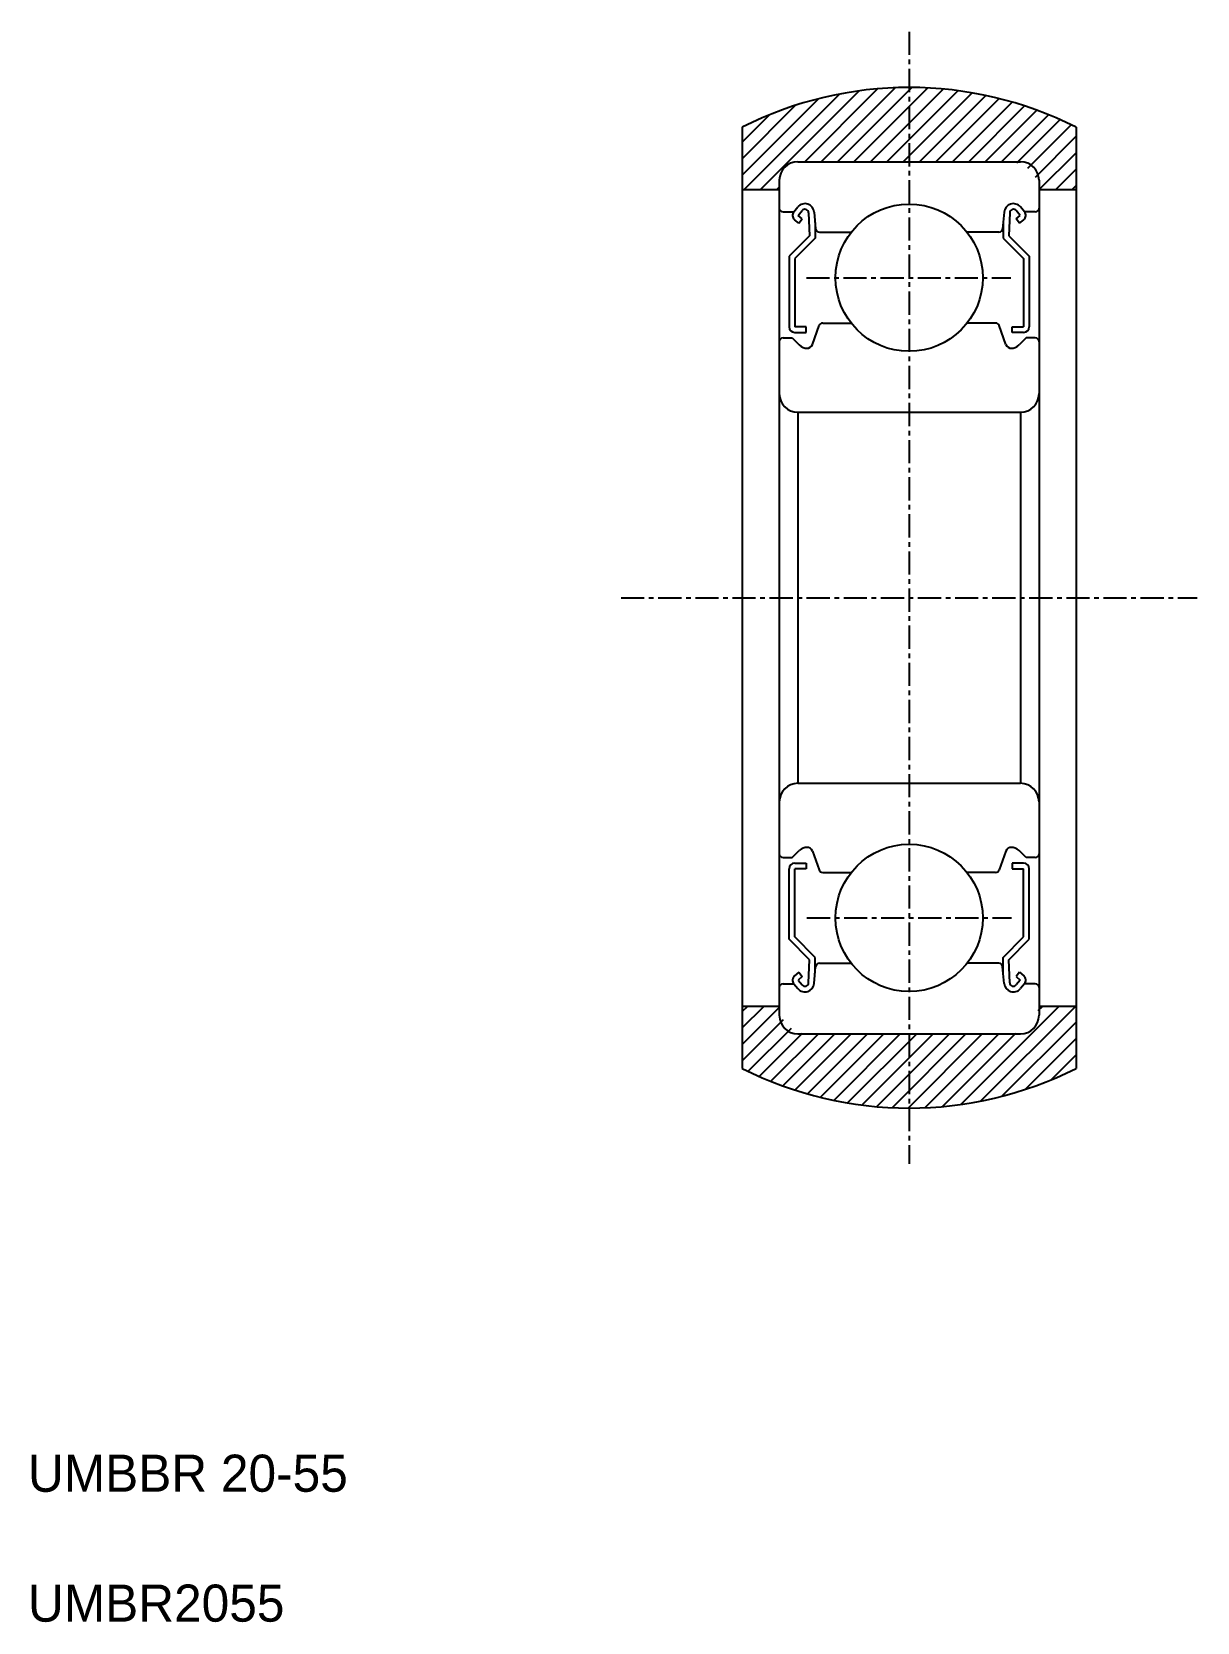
# Model space of a CAD drawing. Extents: x 2.7 to 65.5, y 2.5 to 88.2.
import ezdxf

# ---------------------------------------------------------------- set-up
doc = ezdxf.new("R2010")
doc.units = 0
doc.linetypes.add('CENTER', pattern=[2, 1.25, -0.25, 0.25, -0.25])
doc.layers.get('0').update_dxf_attribs({"linetype": 'CONTINUOUS'})
doc.layers.add('CENTER', color=1, linetype='CENTER')

# ---------------------------------------------------------------- blocks, each defined once
blk = doc.blocks.new('*X2')
at = {"color": 0, "linetype": 'CONTINUOUS'}
for p, q in [((619.451, 10.455), (623.568, 14.573)), ((619.557, 9.678), (624.703, 14.823)), ((620.441, 9.678), (625.759, 14.996)), ((622.806, 11.159), (626.753, 15.106)), ((623.709, 11.178), (627.695, 15.163)), ((624.593, 11.178), (628.592, 15.177)), ((625.477, 11.178), (629.452, 15.153)), ((626.361, 11.178), (630.277, 15.094)), ((627.245, 11.178), (631.072, 15.005)), ((628.128, 11.178), (631.839, 14.889)), ((629.012, 11.178), (632.581, 14.747)), ((629.896, 11.178), (633.3, 14.581)), ((619.451, 11.339), (622.33, 14.218)), ((619.451, 12.223), (620.943, 13.715)), ((630.78, 11.178), (633.996, 14.394)), ((631.664, 11.178), (634.672, 14.186)), ((632.548, 11.178), (635.328, 13.958)), ((633.432, 11.178), (635.966, 13.712)), ((634.262, 11.124), (636.586, 13.448)), ((634.85, 10.828), (637.189, 13.168)), ((635.253, 10.348), (637.451, 12.545)), ((635.467, 9.678), (637.451, 11.661)), ((636.351, 9.678), (637.451, 10.778)), ((621.325, 9.678), (621.47, 9.822)), ((637.235, 9.678), (637.451, 9.894)), ((619.451, -35.507), (620.635, -34.322)), ((619.451, -34.623), (619.752, -34.322)), ((619.451, -36.391), (621.459, -34.383)), ((619.451, -37.275), (621.679, -35.046)), ((631.241, -39.627), (636.545, -34.322)), ((632.304, -39.448), (637.429, -34.322)), ((635.412, -34.571), (635.661, -34.322)), ((619.769, -37.84), (622.1, -35.509)), ((620.374, -38.119), (622.708, -35.785)), ((620.996, -38.381), (623.555, -35.822)), ((621.636, -38.625), (624.439, -35.822)), ((622.294, -38.851), (625.323, -35.822)), ((622.972, -39.057), (626.206, -35.822)), ((623.67, -39.242), (627.09, -35.822)), ((624.391, -39.406), (627.974, -35.822)), ((625.135, -39.545), (628.858, -35.822)), ((625.905, -39.66), (629.742, -35.822)), ((626.702, -39.746), (630.626, -35.822)), ((627.531, -39.801), (631.51, -35.822)), ((628.394, -39.822), (632.394, -35.822)), ((629.295, -39.804), (633.278, -35.822)), ((630.242, -39.742), (634.2, -35.784)), ((633.447, -39.188), (637.451, -35.184)), ((634.697, -38.822), (637.451, -36.068)), ((636.102, -38.301), (637.451, -36.952))]:
    blk.add_line(p, q, dxfattribs=at)

msp = doc.modelspace()

# ---------------------------------------------------------------- linework, layer by layer
at = {"color": 7, "linetype": 'CONTINUOUS'}
for p, q in [((41, 83.038), (41, 32.317)), ((59, 83.038), (59, 32.317)), ((44, 81.178), (56, 81.178)), ((43, 80.178), (43, 35.178)), ((57, 80.178), (57, 35.178)), ((41, 79.678), (43.003, 79.678)), ((56.997, 79.678), (59, 79.678)), ((43.2, 78.478), (43.78, 78.478)), ((43.78, 78.477), (44.001, 78.74)), ((44.046, 77.862), (43.816, 78.054)), ((44.01, 78.285), (44.226, 78.541)), ((44.239, 78.092), (44.01, 78.285)), ((44.046, 77.862), (44.239, 78.092)), ((44.579, 78.421), (44.63, 77.182)), ((44.881, 78.461), (44.96, 77.56)), ((55.119, 78.461), (55.04, 77.56)), ((55.421, 78.421), (55.37, 77.182)), ((55.761, 78.092), (55.99, 78.285)), ((55.954, 77.862), (55.761, 78.092)), ((55.99, 78.285), (55.774, 78.541)), ((55.954, 77.862), (56.184, 78.054)), ((56.22, 78.477), (55.999, 78.74)), ((56.8, 78.478), (56.22, 78.478)), ((44.63, 77.182), (43.53, 76.082)), ((44.93, 77.905), (44.93, 77.058)), ((45.159, 77.378), (46.878, 77.378)), ((54.841, 77.378), (53.122, 77.378)), ((55.07, 77.905), (55.07, 77.058)), ((55.37, 77.182), (56.47, 76.082)), ((44.93, 77.058), (43.83, 75.958)), ((55.07, 77.058), (56.17, 75.958)), ((43.53, 76.082), (43.53, 72.278)), ((43.83, 75.958), (43.83, 72.278)), ((56.17, 75.958), (56.17, 72.278)), ((56.47, 76.082), (56.47, 72.278)), ((44.45, 72.278), (43.83, 72.278)), ((44.45, 71.978), (44.45, 72.278)), ((44.782, 71.325), (45.153, 72.346)), ((45.341, 72.478), (46.878, 72.478)), ((54.659, 72.478), (53.122, 72.478)), ((55.218, 71.325), (54.847, 72.346)), ((55.55, 72.278), (56.17, 72.278)), ((55.55, 71.978), (55.55, 72.278)), ((43.2, 71.678), (43.7, 71.678)), ((43.7, 71.678), (44.074, 71.304)), ((43.83, 71.978), (44.45, 71.978)), ((56.17, 71.978), (55.55, 71.978)), ((56.3, 71.678), (55.926, 71.304)), ((56.8, 71.678), (56.3, 71.678)), ((44, 67.678), (56, 67.678)), ((44, 67.678), (44, 47.678)), ((56, 67.678), (56, 47.678)), ((44, 47.678), (56, 47.678)), ((43.7, 43.678), (44.074, 44.052)), ((44.782, 44.031), (45.153, 43.009)), ((55.218, 44.031), (54.847, 43.009)), ((56.3, 43.678), (55.926, 44.052)), ((43.2, 43.678), (43.7, 43.678)), ((43.53, 39.274), (43.53, 43.078)), ((43.83, 43.378), (44.45, 43.378)), ((43.83, 39.398), (43.83, 43.078)), ((44.45, 43.078), (43.83, 43.078)), ((44.45, 43.378), (44.45, 43.078)), ((45.341, 42.878), (46.878, 42.878)), ((54.659, 42.878), (53.122, 42.878)), ((55.55, 43.378), (55.55, 43.078)), ((56.17, 43.378), (55.55, 43.378)), ((55.55, 43.078), (56.17, 43.078)), ((56.17, 39.398), (56.17, 43.078)), ((56.8, 43.678), (56.3, 43.678)), ((56.47, 39.274), (56.47, 43.078)), ((44.63, 38.174), (43.53, 39.274)), ((44.93, 38.298), (43.83, 39.398)), ((55.07, 38.298), (56.17, 39.398)), ((55.37, 38.174), (56.47, 39.274)), ((44.579, 36.934), (44.63, 38.174)), ((44.881, 36.894), (44.96, 37.795)), ((44.93, 37.451), (44.93, 38.298)), ((45.159, 37.978), (46.878, 37.978)), ((54.841, 37.978), (53.122, 37.978)), ((55.119, 36.894), (55.04, 37.795)), ((55.07, 37.451), (55.07, 38.298)), ((55.421, 36.934), (55.37, 38.174)), ((43.2, 36.878), (43.78, 36.878)), ((43.78, 36.878), (44.001, 36.616)), ((44.046, 37.494), (43.816, 37.301)), ((44.239, 37.264), (44.01, 37.071)), ((44.01, 37.071), (44.226, 36.814)), ((44.046, 37.494), (44.239, 37.264)), ((55.954, 37.494), (55.761, 37.264)), ((55.761, 37.264), (55.99, 37.071)), ((55.99, 37.071), (55.774, 36.814)), ((55.954, 37.494), (56.184, 37.301)), ((56.22, 36.878), (55.999, 36.616)), ((56.8, 36.878), (56.22, 36.878)), ((41, 35.678), (43.003, 35.678)), ((56.997, 35.678), (59, 35.678)), ((44, 34.178), (56, 34.178)), ((47.3, 34.178), (47.3, 34.178)), ((50, 34.178), (50, 34.178))]:
    msp.add_line(p, q, dxfattribs=at)
for centre in [(50, 74.928), (50, 40.428)]:
    msp.add_circle(centre, 3.969, dxfattribs=at)
for centre, radius, start, end in [((50, 65.178), 20, 63.25632, 116.74368), ((44, 80.178), 1, 90, 180), ((56, 80.178), 1, 0, 90), ((44.383, 78.418), 0.5, 4.98705, 139.90979), ((55.617, 78.418), 0.5, 40.09021, 175.01295), ((43.2, 78.678), 0.2, 180, 270), ((44.009, 78.284), 0.3, 139.90979, 229.99628), ((44.379, 78.413), 0.2, 2.37537, 139.99223), ((55.621, 78.413), 0.2, 40.00777, 177.62463), ((55.991, 78.284), 0.3, 310.00372, 40.09021), ((56.8, 78.678), 0.2, 270, 0), ((45.159, 77.578), 0.2, 184.98705, 270), ((54.841, 77.578), 0.2, 270, 355.01295), ((43.83, 72.278), 0.3, 180, 270), ((45.341, 72.278), 0.2, 90, 160.02987), ((54.659, 72.278), 0.2, 19.97013, 90), ((56.17, 72.278), 0.3, 270, 0), ((43.2, 71.478), 0.2, 90, 180), ((44.498, 71.728), 0.6, 225, 272.80484), ((44.5, 71.428), 0.3, 265.5374, 340.02987), ((55.5, 71.428), 0.3, 199.97013, 274.4626), ((55.502, 71.728), 0.6, 267.19516, 315), ((56.8, 71.478), 0.2, 0, 90), ((44, 68.678), 1, 180, 270), ((56, 68.678), 1, 270, 0), ((44, 46.678), 1, 90, 180), ((56, 46.678), 1, 0, 90), ((43.2, 43.878), 0.2, 180, 270), ((44.498, 43.628), 0.6, 87.19516, 135), ((44.5, 43.928), 0.3, 19.97013, 94.4626), ((55.5, 43.928), 0.3, 85.5374, 160.02987), ((55.502, 43.628), 0.6, 45, 92.80484), ((56.8, 43.878), 0.2, 270, 0), ((43.83, 43.078), 0.3, 90, 180), ((45.341, 43.078), 0.2, 199.97013, 270), ((54.659, 43.078), 0.2, 270, 340.02987), ((56.17, 43.078), 0.3, 0, 90), ((45.159, 37.778), 0.2, 90, 175.01295), ((54.841, 37.778), 0.2, 4.98705, 90), ((43.2, 36.678), 0.2, 90, 180), ((44.009, 37.071), 0.3, 130.00372, 220.09021), ((44.383, 36.938), 0.5, 220.09021, 355.01295), ((44.379, 36.943), 0.2, 220.00777, 357.62463), ((55.617, 36.938), 0.5, 184.98705, 319.90979), ((55.621, 36.943), 0.2, 182.37537, 319.99223), ((55.991, 37.071), 0.3, 319.90979, 49.99628), ((56.8, 36.678), 0.2, 0, 90), ((44, 35.178), 1, 180, 270), ((56, 35.178), 1, 270, 0), ((50, 50.178), 20, 243.25632, 296.74368)]:
    msp.add_arc(centre, radius, start, end, dxfattribs=at)
at = {"layer": 'CENTER', "color": 1, "linetype": 'CENTER'}
for p, q in [((50, 88.178), (50, 27.178)), ((44.459, 74.928), (55.483, 74.928)), ((34.474, 57.678), (65.526, 57.678)), ((44.488, 40.428), (55.512, 40.428))]:
    msp.add_line(p, q, dxfattribs=at)

# ---------------------------------------------------------------- block references
at = {"color": 3, "linetype": 'CONTINUOUS'}
msp.add_blockref('*X2', (-578.451, 70), dxfattribs=at)

# ---------------------------------------------------------------- texts
at = {"color": 7, "linetype": 'CONTINUOUS'}
for s, p in [('UMBBR 20-55', (2.5, 9.5)), ('UMBR2055', (2.5, 2.5))]:
    msp.add_text(s, height=2, dxfattribs=at).set_placement(p)

doc.saveas('drawing.dxf')
